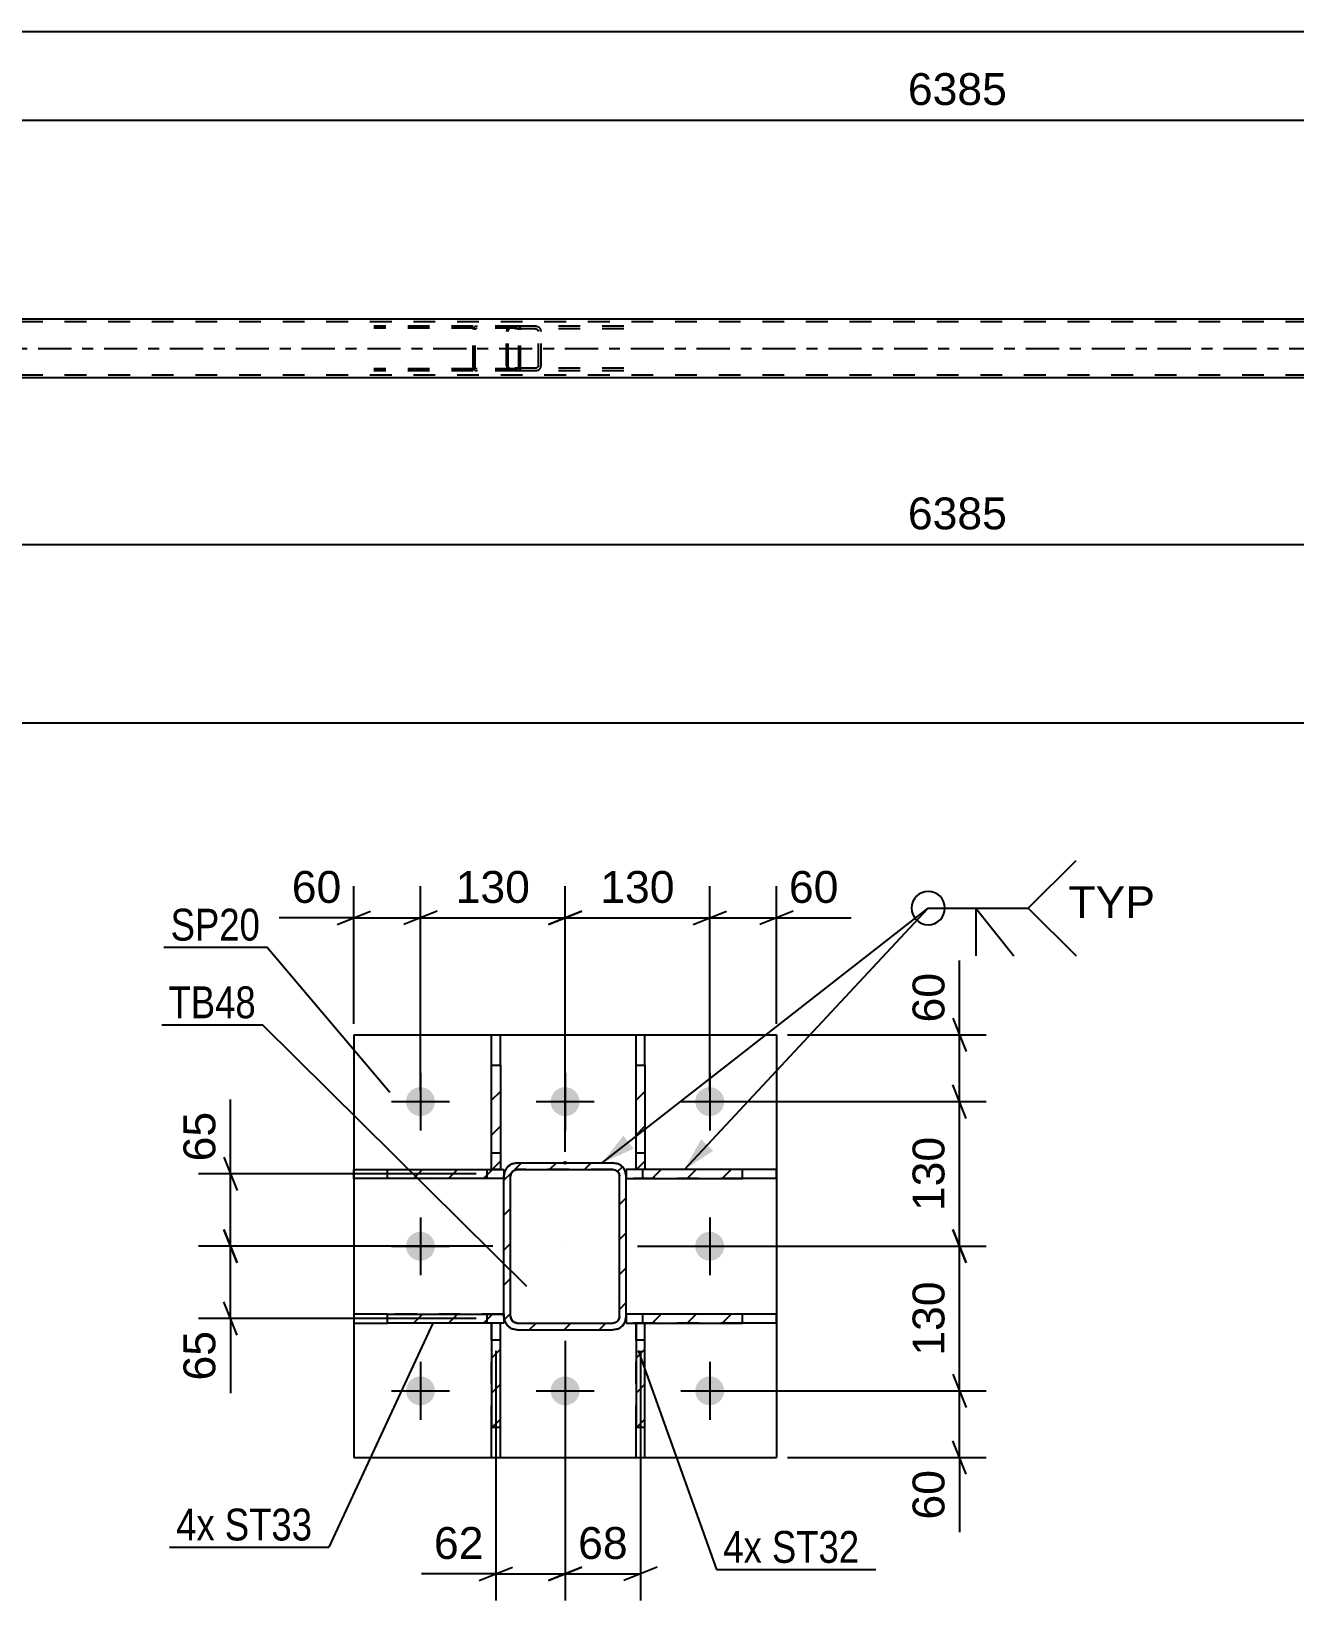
# Model space of a CAD drawing. Header units: millimetres. Extents: x 0 to 841, y 0 to 594.
# Drawn here: x 278.3 to 391.8, y 127.9 to 268.9 of the extents above; entities that cross this region are included whole.
import ezdxf

# ---------------------------------------------------------------- set-up
doc = ezdxf.new("R2010")
doc.units = ezdxf.units.MM
doc.linetypes.add('DXK_LINE_DOT2', pattern=[3.9198, 1.9599, -1.9599])
doc.linetypes.add('DXK_LINE_DOT3', pattern=[5.9187, 2.979, -0.9799, 0.9799, -0.9799])
doc.styles.add('Arial', font='ARIAL.TTF', dxfattribs={"height": 0.2})
doc.styles.add('Arial Narrow', font='ARIALN.TTF', dxfattribs={"height": 0.2})

# ---------------------------------------------------------------- blocks, each defined once
blk = doc.blocks.new('Part-814761036-5049 - 4968')
at = {"color": 7, "linetype": 'DXK_LINE_DOT2'}
for p, q in [((321.91, 242.42), (309.07, 242.42)), ((321.91, 242.26), (309.07, 242.26)), ((318.02, 242.22), (318, 242.1)), ((318, 238.74), (318, 242.1)), ((318.17, 242.1), (318.18, 242.16)), ((318.17, 238.74), (318.17, 242.1)), ((318.18, 242.16), (318.22, 242.21)), ((318.34, 242.42), (318.21, 242.39)), ((318.22, 242.21), (318.27, 242.25)), ((318.27, 242.25), (318.34, 242.26)), ((322.04, 242.39), (321.91, 242.42)), ((321.91, 242.26), (321.98, 242.25)), ((321.98, 242.25), (322.03, 242.21)), ((322.03, 242.21), (322.07, 242.16)), ((322.07, 242.16), (322.08, 242.1)), ((322.08, 238.74), (322.08, 242.1)), ((322.25, 242.1), (322.23, 242.22)), ((322.25, 238.74), (322.25, 242.1)), ((321.91, 238.58), (309.07, 238.58)), ((321.91, 238.42), (309.07, 238.42)), ((318, 238.74), (318.02, 238.62)), ((318.18, 238.68), (318.17, 238.74)), ((318.22, 238.63), (318.18, 238.68)), ((318.21, 238.44), (318.34, 238.42)), ((318.27, 238.59), (318.22, 238.63)), ((318.34, 238.58), (318.27, 238.59)), ((321.98, 238.59), (321.91, 238.58)), ((321.91, 238.42), (322.04, 238.44)), ((322.03, 238.63), (321.98, 238.59)), ((322.07, 238.68), (322.03, 238.63)), ((322.08, 238.74), (322.07, 238.68)), ((322.23, 238.62), (322.25, 238.74))]:
    blk.add_line(p, q, dxfattribs=at)
for centre, start, end in [((318.32, 242.09), 110.7583, 155.68), ((321.93, 242.09), 24.32, 69.2417), ((318.32, 238.75), 204.32, 249.2417), ((321.93, 238.75), 290.7583, 335.68)]:
    blk.add_arc(centre, 0.331, start, end, dxfattribs=at)
blk = doc.blocks.new('Part-814761036-5009 - 4968')
at = {"color": 7, "linetype": 'DXK_LINE_DOT2'}
for p, q in [((321.01, 242.12), (320.99, 241.94)), ((320.99, 238.9), (320.99, 241.94)), ((321.07, 242.28), (321.01, 242.12)), ((321.16, 242.38), (321.07, 242.28)), ((321.12, 241.94), (321.14, 242.03)), ((321.12, 238.9), (321.12, 241.94)), ((321.14, 242.03), (321.16, 242.11)), ((321.26, 242.42), (321.16, 242.38)), ((321.16, 242.11), (321.21, 242.16)), ((321.21, 242.16), (321.26, 242.18)), ((331.53, 242.42), (321.26, 242.42)), ((331.53, 242.18), (321.26, 242.18)), ((322.25, 242.18), (322.25, 242.42)), ((323.79, 242.38), (323.59, 242.42)), ((323.59, 242.18), (323.69, 242.16)), ((323.69, 242.16), (323.77, 242.11)), ((323.77, 242.11), (323.83, 242.03)), ((323.83, 242.03), (323.85, 241.94)), ((323.85, 238.9), (323.85, 241.94)), ((324.1, 241.94), (324.06, 242.12)), ((324.1, 238.9), (324.1, 241.94)), ((320.99, 238.9), (321.01, 238.72)), ((321.01, 238.72), (321.07, 238.56)), ((321.07, 238.56), (321.16, 238.46)), ((321.14, 238.81), (321.12, 238.9)), ((321.16, 238.73), (321.14, 238.81)), ((321.21, 238.68), (321.16, 238.73)), ((321.16, 238.46), (321.26, 238.42)), ((321.26, 238.66), (321.21, 238.68)), ((331.53, 238.66), (321.26, 238.66)), ((331.53, 238.42), (321.26, 238.42)), ((322.25, 238.42), (322.25, 238.66)), ((323.69, 238.68), (323.59, 238.66)), ((323.59, 238.42), (323.79, 238.46)), ((323.77, 238.73), (323.69, 238.68)), ((323.83, 238.81), (323.77, 238.73)), ((323.85, 238.9), (323.83, 238.81)), ((324.06, 238.72), (324.1, 238.9))]:
    blk.add_line(p, q, dxfattribs=at)
for centre, start, end in [((323.61, 241.92), 23.8494, 68.8059), ((323.61, 238.91), 291.1941, 336.1506)]:
    blk.add_arc(centre, 0.492, start, end, dxfattribs=at)
blk = doc.blocks.new('Part-814761036-5019 - 4968')
at = {"color": 7, "linetype": 'DXK_LINE_DOT2'}
for p, q in [((757.52, 242.82), (95.41, 242.82)), ((757.52, 238.02), (95.41, 238.02))]:
    blk.add_line(p, q, dxfattribs=at)
at = {"color": 2, "linetype": 'Continuous'}
for p, q in [((488.4, 243.06), (239, 243.06)), ((757.52, 237.78), (95.41, 237.78))]:
    blk.add_line(p, q, dxfattribs=at)
at = {"color": 7, "linetype": 'DXK_LINE_DOT3'}
blk.add_line((95.41, 240.42), (757.52, 240.42), dxfattribs=at)
blk = doc.blocks.new('Part-814761036-2296 - 2107')
at = {"linetype": 'Continuous'}
h = blk.add_hatch(dxfattribs=at)
h.set_pattern_fill('', scale=0.7, style=0, pattern_type=0)
h.set_pattern_definition([(45, (319.6329, 175.9814), (-1.57154, 1.57154), [])])
h.paths.add_polyline_path([(320.43, 175.98), (319.63, 175.98), (319.63, 166.6), (320.43, 166.6)])
at = {"color": 2, "linetype": 'Continuous'}
for p, q in [((319.63, 178.71), (320.43, 178.71)), ((319.63, 175.98), (319.63, 178.71)), ((320.43, 175.98), (320.43, 178.71)), ((319.63, 166.6), (319.63, 175.98)), ((319.63, 175.98), (320.43, 175.98)), ((320.43, 175.98), (320.43, 166.6)), ((320.43, 166.6), (319.63, 166.6))]:
    blk.add_line(p, q, dxfattribs=at)
at = {"color": 7, "linetype": 'DXK_LINE_DOT2'}
for p, q in [((319.63, 166.6), (319.63, 175.98)), ((320.43, 175.98), (320.43, 166.6)), ((319.63, 168.1), (320.43, 168.1)), ((320.43, 166.6), (319.63, 166.6))]:
    blk.add_line(p, q, dxfattribs=at)
blk = doc.blocks.new('Part-814761036-2357 - 2107')
at = {"linetype": 'Continuous'}
h = blk.add_hatch(dxfattribs=at)
h.set_pattern_fill('', scale=0.7, style=0, pattern_type=0)
h.set_pattern_definition([(45, (331.7488, 166.612), (-1.57154, 1.57154), [])])
h.paths.add_polyline_path([(342.2, 166.61), (331.75, 166.61), (331.75, 165.81), (342.2, 165.81)])
at = {"color": 7, "linetype": 'DXK_LINE_DOT2'}
for p, q in [((331.75, 165.81), (331.75, 166.61)), ((342.2, 166.61), (331.75, 166.61)), ((333.25, 165.81), (333.25, 166.61)), ((342.2, 165.81), (331.75, 165.81))]:
    blk.add_line(p, q, dxfattribs=at)
at = {"color": 2, "linetype": 'Continuous'}
for p, q in [((342.2, 166.61), (331.75, 166.61)), ((331.75, 166.61), (331.75, 165.81)), ((345.25, 166.61), (342.2, 166.61)), ((342.2, 165.81), (342.2, 166.61)), ((345.25, 165.81), (345.25, 166.61)), ((331.75, 165.81), (342.2, 165.81)), ((345.25, 165.81), (342.2, 165.81))]:
    blk.add_line(p, q, dxfattribs=at)
blk = doc.blocks.new('Part-814761036-2286 - 2107')
at = {"linetype": 'Continuous'}
h = blk.add_hatch(dxfattribs=at)
h.set_pattern_fill('', scale=0.7, style=0, pattern_type=0)
h.set_pattern_definition([(45, (319.6324, 152.8016), (-1.57154, 1.57154), [])])
h.paths.add_polyline_path([(320.43, 152.8), (319.63, 152.8), (319.63, 143.44), (320.43, 143.44)])
at = {"color": 7, "linetype": 'DXK_LINE_DOT2'}
for p, q in [((319.63, 143.44), (319.63, 152.8)), ((320.43, 152.8), (319.63, 152.8)), ((320.43, 143.44), (320.43, 152.8)), ((319.63, 151.3), (320.43, 151.3))]:
    blk.add_line(p, q, dxfattribs=at)
at = {"color": 2, "linetype": 'Continuous'}
for p, q in [((320.43, 152.8), (319.63, 152.8)), ((319.63, 152.8), (319.63, 143.44)), ((320.43, 143.44), (320.43, 152.8)), ((319.63, 140.71), (319.63, 143.44)), ((319.63, 143.44), (320.43, 143.44)), ((320.43, 140.71), (320.43, 143.44)), ((319.63, 140.71), (320.43, 140.71))]:
    blk.add_line(p, q, dxfattribs=at)
blk = doc.blocks.new('Bolt-814761036-2206 - 2107')
at = {"linetype": 'Continuous'}
for points in [[(314.55, 172.71, -1), (311.95, 172.71, -1)], [(327.55, 172.71, -1), (324.95, 172.71, -1)], [(340.55, 172.71, -1), (337.95, 172.71, -1)], [(314.55, 159.71, -1), (311.95, 159.71, -1)], [(340.55, 159.71, -1), (337.95, 159.71, -1)], [(314.55, 146.71, -1), (311.95, 146.71, -1)], [(327.55, 146.71, -1), (324.95, 146.71, -1)], [(340.55, 146.71, -1), (337.95, 146.71, -1)]]:
    blk.add_hatch(color=1, dxfattribs=at).paths.add_polyline_path(points)
at = {"color": 1, "linetype": 'Continuous'}
for p, q in [((313.25, 175.31), (313.25, 170.11)), ((326.25, 175.31), (326.25, 170.11)), ((339.25, 175.31), (339.25, 170.11)), ((310.65, 172.71), (315.85, 172.71)), ((323.65, 172.71), (328.85, 172.71)), ((336.65, 172.71), (341.85, 172.71)), ((313.25, 162.31), (313.25, 157.11)), ((339.25, 162.31), (339.25, 157.11)), ((310.65, 159.71), (315.85, 159.71)), ((336.65, 159.71), (341.85, 159.71)), ((313.25, 149.31), (313.25, 144.11)), ((326.25, 149.31), (326.25, 144.11)), ((339.25, 149.31), (339.25, 144.11)), ((310.65, 146.71), (315.85, 146.71)), ((323.65, 146.71), (328.85, 146.71)), ((336.65, 146.71), (341.85, 146.71))]:
    blk.add_line(p, q, dxfattribs=at)
blk = doc.blocks.new('Part-814761036-2226 - 2107')
at = {"color": 2, "linetype": 'Continuous'}
for p, q in [((307.25, 178.71), (345.25, 178.71)), ((307.25, 178.71), (307.25, 140.71)), ((345.25, 178.71), (345.25, 140.71)), ((307.25, 140.71), (345.25, 140.71))]:
    blk.add_line(p, q, dxfattribs=at)
blk = doc.blocks.new('Part-814761036-2291 - 2107')
at = {"linetype": 'Continuous'}
h = blk.add_hatch(dxfattribs=at)
h.set_pattern_fill('', scale=0.7, style=0, pattern_type=0)
h.set_pattern_definition([(45, (332.6319, 152.8016), (-1.57154, 1.57154), [])])
h.paths.add_polyline_path([(333.43, 152.8), (332.63, 152.8), (332.63, 143.44), (333.43, 143.44)])
at = {"color": 7, "linetype": 'DXK_LINE_DOT2'}
for p, q in [((332.63, 143.44), (332.63, 152.8)), ((333.43, 152.8), (332.63, 152.8)), ((333.43, 143.44), (333.43, 152.8)), ((332.63, 151.3), (333.43, 151.3))]:
    blk.add_line(p, q, dxfattribs=at)
at = {"color": 2, "linetype": 'Continuous'}
for p, q in [((333.43, 152.8), (332.63, 152.8)), ((332.63, 152.8), (332.63, 143.44)), ((333.43, 143.44), (333.43, 152.8)), ((332.63, 140.71), (332.63, 143.44)), ((332.63, 143.44), (333.43, 143.44)), ((333.43, 140.71), (333.43, 143.44)), ((332.63, 140.71), (333.43, 140.71))]:
    blk.add_line(p, q, dxfattribs=at)
blk = doc.blocks.new('Part-814761036-2271 - 2107')
at = {"linetype": 'Continuous'}
h = blk.add_hatch(dxfattribs=at)
h.set_pattern_fill('', scale=0.7, style=0, pattern_type=0)
h.set_pattern_definition([(45, (331.3966, 166.858), (-1.57154, 1.57154), [])])
h.paths.add_polyline_path([(331.66, 166.47), (331.4, 166.86), (331.01, 167.12), (330.55, 167.21), (321.95, 167.21), (321.49, 167.12), (321.1, 166.86), (320.84, 166.47), (320.75, 166.01), (320.75, 153.41), (320.84, 152.95), (321.1, 152.56), (321.49, 152.3), (321.95, 152.21), (330.55, 152.21), (331.01, 152.3), (331.4, 152.56), (331.66, 152.95), (331.75, 153.41), (331.75, 166.01)])
h.paths.add_polyline_path([(331.15, 153.41), (331.1, 153.18), (330.97, 152.99), (330.78, 152.86), (330.55, 152.81), (321.95, 152.81), (321.72, 152.86), (321.52, 152.99), (321.39, 153.18), (321.35, 153.41), (321.35, 166.01), (321.39, 166.24), (321.52, 166.43), (321.72, 166.56), (321.95, 166.61), (330.55, 166.61), (330.78, 166.56), (330.97, 166.43), (331.1, 166.24), (331.15, 166.01)])
blk.add_hatch(color=30, dxfattribs=at).paths.add_polyline_path([(326.25, 167.11, -1), (326.25, 167.31, -1)])
at = {"color": 7, "linetype": 'DXK_LINE_DOT2'}
for p, q in [((320.75, 166.01), (320.84, 166.47)), ((321.49, 167.12), (321.95, 167.21)), ((321.72, 166.56), (321.52, 166.43)), ((321.95, 166.61), (321.72, 166.56)), ((321.95, 167.21), (330.55, 167.21)), ((330.55, 166.61), (321.95, 166.61)), ((330.55, 167.21), (331.01, 167.12)), ((330.78, 166.56), (330.55, 166.61)), ((330.97, 166.43), (330.78, 166.56)), ((331.66, 166.47), (331.75, 166.01)), ((320.75, 153.41), (320.75, 166.01)), ((321.39, 166.24), (321.35, 166.01)), ((321.35, 153.41), (321.35, 166.01)), ((321.52, 166.43), (321.39, 166.24)), ((331.1, 166.24), (330.97, 166.43)), ((331.15, 166.01), (331.1, 166.24)), ((331.15, 153.41), (331.15, 166.01)), ((331.75, 153.41), (331.75, 166.01)), ((320.84, 152.95), (320.75, 153.41)), ((321.35, 153.41), (321.39, 153.18)), ((321.39, 153.18), (321.52, 152.99)), ((321.52, 152.99), (321.72, 152.86)), ((321.72, 152.86), (321.95, 152.81)), ((321.95, 152.81), (330.55, 152.81)), ((330.55, 152.81), (330.78, 152.86)), ((330.78, 152.86), (330.97, 152.99)), ((330.97, 152.99), (331.1, 153.18)), ((331.1, 153.18), (331.15, 153.41)), ((331.75, 153.41), (331.66, 152.95)), ((321.95, 152.21), (321.49, 152.3)), ((321.95, 152.21), (330.55, 152.21)), ((331.01, 152.3), (330.55, 152.21))]:
    blk.add_line(p, q, dxfattribs=at)
at = {"color": 2, "linetype": 'Continuous'}
for p, q in [((320.84, 166.47), (320.75, 166.01)), ((321.95, 167.21), (321.49, 167.12)), ((321.52, 166.43), (321.72, 166.56)), ((321.72, 166.56), (321.95, 166.61)), ((321.95, 167.21), (330.55, 167.21)), ((321.95, 166.61), (330.55, 166.61)), ((331.01, 167.12), (330.55, 167.21)), ((330.55, 166.61), (330.78, 166.56)), ((330.78, 166.56), (330.97, 166.43)), ((331.75, 166.01), (331.66, 166.47)), ((320.75, 153.41), (320.75, 166.01)), ((321.35, 166.01), (321.39, 166.24)), ((321.35, 153.41), (321.35, 166.01)), ((321.39, 166.24), (321.52, 166.43)), ((330.97, 166.43), (331.1, 166.24)), ((331.1, 166.24), (331.15, 166.01)), ((331.15, 153.41), (331.15, 166.01)), ((331.75, 153.41), (331.75, 166.01)), ((320.75, 153.41), (320.84, 152.95)), ((321.39, 153.18), (321.35, 153.41)), ((321.52, 152.99), (321.39, 153.18)), ((321.72, 152.86), (321.52, 152.99)), ((321.95, 152.81), (321.72, 152.86)), ((321.95, 152.81), (330.55, 152.81)), ((330.78, 152.86), (330.55, 152.81)), ((330.97, 152.99), (330.78, 152.86)), ((331.1, 153.18), (330.97, 152.99)), ((331.15, 153.41), (331.1, 153.18)), ((331.66, 152.95), (331.75, 153.41)), ((321.49, 152.3), (321.95, 152.21)), ((321.95, 152.21), (330.55, 152.21)), ((330.55, 152.21), (331.01, 152.3))]:
    blk.add_line(p, q, dxfattribs=at)
at = {"color": 30, "linetype": 'DXK_LINE_DOT3'}
blk.add_line((326.25, 167.21), (326.25, 167.21), dxfattribs=at)
at = {"color": 7, "linetype": 'DXK_LINE_DOT3'}
blk.add_line((326.25, 159.71), (326.25, 159.71), dxfattribs=at)
at = {"color": 30, "linetype": 'Continuous'}
blk.add_circle((326.25, 167.21), 0.1, dxfattribs=at)
at = {"color": 7, "linetype": 'DXK_LINE_DOT2'}
for centre, start, end in [((321.95, 166.01), 112.5, 157.5), ((330.55, 166.01), 22.5, 67.5), ((321.95, 153.41), 202.5, 247.5), ((330.55, 153.41), 292.5, 337.5)]:
    blk.add_arc(centre, 1.2, start, end, dxfattribs=at)
at = {"color": 2, "linetype": 'Continuous'}
for centre, start, end in [((321.95, 166.01), 112.5, 157.5), ((330.55, 166.01), 22.5, 67.5), ((321.95, 153.41), 202.5, 247.5), ((330.55, 153.41), 292.5, 337.5)]:
    blk.add_arc(centre, 1.2, start, end, dxfattribs=at)
blk = doc.blocks.new('Part-814761036-2301 - 2107')
at = {"linetype": 'Continuous'}
h = blk.add_hatch(dxfattribs=at)
h.set_pattern_fill('', scale=0.7, style=0, pattern_type=0)
h.set_pattern_definition([(45, (332.6323, 175.9814), (-1.57154, 1.57154), [])])
h.paths.add_polyline_path([(333.43, 175.98), (332.63, 175.98), (332.63, 166.6), (333.43, 166.6)])
at = {"color": 2, "linetype": 'Continuous'}
for p, q in [((332.63, 178.71), (333.43, 178.71)), ((332.63, 175.98), (332.63, 178.71)), ((333.43, 175.98), (333.43, 178.71)), ((332.63, 166.6), (332.63, 175.98)), ((332.63, 175.98), (333.43, 175.98)), ((333.43, 175.98), (333.43, 166.6)), ((333.43, 166.6), (332.63, 166.6))]:
    blk.add_line(p, q, dxfattribs=at)
at = {"color": 7, "linetype": 'DXK_LINE_DOT2'}
for p, q in [((332.63, 166.6), (332.63, 175.98)), ((333.43, 175.98), (333.43, 166.6)), ((332.63, 168.1), (333.43, 168.1)), ((333.43, 166.6), (332.63, 166.6))]:
    blk.add_line(p, q, dxfattribs=at)
blk = doc.blocks.new('Part-814761036-2342 - 2107')
at = {"linetype": 'Continuous'}
h = blk.add_hatch(dxfattribs=at)
h.set_pattern_fill('', scale=0.7, style=0, pattern_type=0)
h.set_pattern_definition([(45, (310.2924, 153.612), (-1.57154, 1.57154), [])])
h.paths.add_polyline_path([(320.75, 153.61), (310.29, 153.61), (310.29, 152.81), (320.75, 152.81)])
at = {"color": 2, "linetype": 'Continuous'}
for p, q in [((310.29, 153.61), (307.25, 153.61)), ((307.25, 153.61), (307.25, 152.81)), ((307.25, 152.81), (310.29, 152.81)), ((310.29, 153.61), (320.75, 153.61)), ((310.29, 152.81), (310.29, 153.61)), ((320.75, 152.81), (310.29, 152.81)), ((320.75, 153.61), (320.75, 152.81))]:
    blk.add_line(p, q, dxfattribs=at)
at = {"color": 7, "linetype": 'DXK_LINE_DOT2'}
for p, q in [((320.75, 153.61), (310.29, 153.61)), ((320.75, 152.81), (310.29, 152.81)), ((319.25, 152.81), (319.25, 153.61)), ((320.75, 153.61), (320.75, 152.81))]:
    blk.add_line(p, q, dxfattribs=at)
blk = doc.blocks.new('Part-814761036-2347 - 2107')
at = {"linetype": 'Continuous'}
h = blk.add_hatch(dxfattribs=at)
h.set_pattern_fill('', scale=0.7, style=0, pattern_type=0)
h.set_pattern_definition([(45, (310.2924, 166.612), (-1.57154, 1.57154), [])])
h.paths.add_polyline_path([(320.75, 166.61), (310.29, 166.61), (310.29, 165.81), (320.75, 165.81)])
at = {"color": 2, "linetype": 'Continuous'}
for p, q in [((307.25, 165.81), (307.25, 166.61)), ((307.25, 166.61), (310.29, 166.61)), ((310.29, 166.61), (320.75, 166.61)), ((310.29, 165.81), (310.29, 166.61)), ((320.75, 166.61), (320.75, 165.81)), ((310.29, 165.81), (307.25, 165.81)), ((320.75, 165.81), (310.29, 165.81))]:
    blk.add_line(p, q, dxfattribs=at)
at = {"color": 7, "linetype": 'DXK_LINE_DOT2'}
for p, q in [((310.29, 166.61), (320.75, 166.61)), ((319.25, 165.81), (319.25, 166.61)), ((320.75, 166.61), (320.75, 165.81)), ((320.75, 165.81), (310.29, 165.81))]:
    blk.add_line(p, q, dxfattribs=at)
blk = doc.blocks.new('Part-814761036-2352 - 2107')
at = {"linetype": 'Continuous'}
h = blk.add_hatch(dxfattribs=at)
h.set_pattern_fill('', scale=0.7, style=0, pattern_type=0)
h.set_pattern_definition([(45, (331.7488, 153.612), (-1.57154, 1.57154), [])])
h.paths.add_polyline_path([(342.2, 153.61), (331.75, 153.61), (331.75, 152.81), (342.2, 152.81)])
at = {"color": 7, "linetype": 'DXK_LINE_DOT2'}
for p, q in [((331.75, 152.81), (331.75, 153.61)), ((342.2, 153.61), (331.75, 153.61)), ((342.2, 152.81), (331.75, 152.81)), ((333.25, 152.81), (333.25, 153.61))]:
    blk.add_line(p, q, dxfattribs=at)
at = {"color": 2, "linetype": 'Continuous'}
for p, q in [((342.2, 153.61), (331.75, 153.61)), ((331.75, 153.61), (331.75, 152.81)), ((331.75, 152.81), (342.2, 152.81)), ((345.25, 153.61), (342.2, 153.61)), ((342.2, 152.81), (342.2, 153.61)), ((345.25, 152.81), (342.2, 152.81)), ((345.25, 152.81), (345.25, 153.61))]:
    blk.add_line(p, q, dxfattribs=at)
blk = doc.blocks.new('StraightDimension-814761036-5368 - 4968')
at = {"color": 7, "linetype": 'Continuous'}
blk.add_line((84.55, 206.77), (768.38, 206.77), dxfattribs=at)
blk = doc.blocks.new('StraightDimension-814761036-5406 - 4968')
at = {"color": 7, "linetype": 'Continuous'}
blk.add_line((233.8, 222.81), (489.2, 222.81), dxfattribs=at)
at = {"color": 0}
blk.add_wipeout([(366.55, 223.56), (366.55, 227.76), (356.46, 227.76), (356.46, 223.56)], dxfattribs=at)
at = {"color": 3, "style": 'Arial'}
blk.add_text('6385', height=2.865, dxfattribs=at).set_placement((357.06, 224.16))
blk = doc.blocks.new('StraightDimension-814761036-5425 - 4968')
at = {"color": 7, "linetype": 'Continuous'}
blk.add_line((85.19, 268.93), (767.74, 268.93), dxfattribs=at)
blk = doc.blocks.new('StraightDimension-814761036-5446 - 4968')
at = {"color": 7, "linetype": 'Continuous'}
blk.add_line((233.8, 260.96), (489.2, 260.96), dxfattribs=at)
at = {"color": 0}
blk.add_wipeout([(366.55, 261.71), (366.55, 265.91), (356.46, 265.91), (356.46, 261.71)], dxfattribs=at)
at = {"color": 3, "style": 'Arial'}
blk.add_text('6385', height=2.865, dxfattribs=at).set_placement((357.06, 262.31))
blk = doc.blocks.new('StraightDimension-814761036-2475 - 2107')
at = {"color": 7, "linetype": 'Continuous'}
for p, q in [((295.56, 161.21), (296.76, 158.21)), ((319.75, 159.71), (293.31, 159.71)), ((296.16, 153.21), (296.16, 159.71)), ((296.76, 151.71), (295.56, 154.71)), ((318.25, 153.21), (293.31, 153.21)), ((296.16, 153.21), (296.16, 146.51)), ((296.16, 153.21), (296.16, 146.51))]:
    blk.add_line(p, q, dxfattribs=at)
at = {"color": 0}
blk.add_wipeout([(295.41, 152.69), (291.21, 152.69), (291.21, 147.04), (295.41, 147.04)], dxfattribs=at)
at = {"color": 3, "style": 'Arial'}
blk.add_text('65', height=2.865, rotation=90.0002, dxfattribs=at).set_placement((294.81, 147.64))
blk = doc.blocks.new('StraightDimension-814761036-2367 - 2107')
at = {"color": 7, "linetype": 'Continuous'}
for p, q in [((326.25, 168.21), (326.25, 192.08)), ((339.25, 173.71), (339.25, 192.08)), ((327.75, 189.83), (324.75, 188.63)), ((326.25, 189.23), (339.25, 189.23)), ((337.75, 188.63), (340.75, 189.83))]:
    blk.add_line(p, q, dxfattribs=at)
at = {"color": 0}
blk.add_wipeout([(336.68, 189.98), (336.68, 194.18), (328.81, 194.18), (328.81, 189.98)], dxfattribs=at)
at = {"color": 3, "style": 'Arial'}
blk.add_text('130', height=2.865, dxfattribs=at).set_placement((329.41, 190.58))
blk = doc.blocks.new('StraightDimension-814761036-2444 - 2107')
at = {"color": 7, "linetype": 'Continuous'}
for p, q in [((362.3, 171.21), (361.1, 174.21)), ((340.25, 172.71), (364.1, 172.71)), ((361.7, 159.71), (361.7, 172.71)), ((361.1, 161.21), (362.3, 158.21)), ((332.75, 159.71), (364.1, 159.71))]:
    blk.add_line(p, q, dxfattribs=at)
at = {"color": 0}
blk.add_wipeout([(360.95, 170.14), (356.75, 170.14), (356.75, 162.27), (360.95, 162.27)], dxfattribs=at)
at = {"color": 3, "style": 'Arial'}
blk.add_text('130', height=2.865, rotation=90.0002, dxfattribs=at).set_placement((360.35, 162.87))
blk = doc.blocks.new('StraightDimension-814761036-2380 - 2107')
at = {"color": 7, "linetype": 'Continuous'}
for p, q in [((339.25, 173.71), (339.25, 192.08)), ((345.25, 179.71), (345.25, 192.08)), ((337.75, 188.63), (340.75, 189.83)), ((339.25, 189.23), (345.25, 189.23)), ((346.75, 189.83), (343.75, 188.63)), ((345.25, 189.23), (351.95, 189.23)), ((345.25, 189.23), (351.95, 189.23))]:
    blk.add_line(p, q, dxfattribs=at)
at = {"color": 0}
blk.add_wipeout([(351.42, 189.98), (351.42, 194.18), (345.77, 194.18), (345.77, 189.98)], dxfattribs=at)
at = {"color": 3, "style": 'Arial'}
blk.add_text('60', height=2.865, dxfattribs=at).set_placement((346.37, 190.58))
blk = doc.blocks.new('StraightDimension-814761036-2390 - 2107')
at = {"color": 7, "linetype": 'Continuous'}
for p, q in [((307.25, 179.71), (307.25, 192.08)), ((313.25, 173.71), (313.25, 192.08)), ((307.25, 189.23), (300.55, 189.23)), ((307.25, 189.23), (300.55, 189.23)), ((305.75, 188.63), (308.75, 189.83)), ((307.25, 189.23), (313.25, 189.23)), ((314.75, 189.83), (311.75, 188.63))]:
    blk.add_line(p, q, dxfattribs=at)
at = {"color": 0}
blk.add_wipeout([(306.72, 189.98), (306.72, 194.18), (301.08, 194.18), (301.08, 189.98)], dxfattribs=at)
at = {"color": 3, "style": 'Arial'}
blk.add_text('60', height=2.865, dxfattribs=at).set_placement((301.68, 190.58))
blk = doc.blocks.new('StraightDimension-814761036-2400 - 2107')
at = {"color": 7, "linetype": 'Continuous'}
for p, q in [((313.25, 173.71), (313.25, 192.08)), ((326.25, 168.21), (326.25, 192.08)), ((314.75, 189.83), (311.75, 188.63)), ((313.25, 189.23), (326.25, 189.23)), ((324.75, 188.63), (327.75, 189.83))]:
    blk.add_line(p, q, dxfattribs=at)
at = {"color": 0}
blk.add_wipeout([(323.68, 189.98), (323.68, 194.18), (315.81, 194.18), (315.81, 189.98)], dxfattribs=at)
at = {"color": 3, "style": 'Arial'}
blk.add_text('130', height=2.865, dxfattribs=at).set_placement((316.41, 190.58))
blk = doc.blocks.new('StraightDimension-814761036-2414 - 2107')
at = {"color": 7, "linetype": 'Continuous'}
for p, q in [((361.1, 148.21), (362.3, 145.21)), ((340.25, 146.71), (364.1, 146.71)), ((361.7, 140.71), (361.7, 146.71)), ((362.3, 139.21), (361.1, 142.21)), ((346.25, 140.71), (364.1, 140.71)), ((361.7, 140.71), (361.7, 134.01)), ((361.7, 140.71), (361.7, 134.01))]:
    blk.add_line(p, q, dxfattribs=at)
at = {"color": 0}
blk.add_wipeout([(360.95, 140.18), (356.75, 140.18), (356.75, 134.54), (360.95, 134.54)], dxfattribs=at)
at = {"color": 3, "style": 'Arial'}
blk.add_text('60', height=2.865, rotation=90.0002, dxfattribs=at).set_placement((360.35, 135.14))
blk = doc.blocks.new('StraightDimension-814761036-2424 - 2107')
at = {"color": 7, "linetype": 'Continuous'}
for p, q in [((362.3, 158.21), (361.1, 161.21)), ((332.75, 159.71), (364.1, 159.71)), ((361.7, 146.71), (361.7, 159.71)), ((361.1, 148.21), (362.3, 145.21)), ((340.25, 146.71), (364.1, 146.71))]:
    blk.add_line(p, q, dxfattribs=at)
at = {"color": 0}
blk.add_wipeout([(360.95, 157.14), (356.75, 157.14), (356.75, 149.27), (360.95, 149.27)], dxfattribs=at)
at = {"color": 3, "style": 'Arial'}
blk.add_text('130', height=2.865, rotation=90.0002, dxfattribs=at).set_placement((360.35, 149.87))
blk = doc.blocks.new('StraightDimension-814761036-2434 - 2107')
at = {"color": 7, "linetype": 'Continuous'}
for p, q in [((361.7, 178.71), (361.7, 185.41)), ((361.7, 178.71), (361.7, 185.41)), ((361.1, 180.21), (362.3, 177.21)), ((346.25, 178.71), (364.1, 178.71)), ((361.7, 172.71), (361.7, 178.71)), ((362.3, 171.21), (361.1, 174.21)), ((340.25, 172.71), (364.1, 172.71))]:
    blk.add_line(p, q, dxfattribs=at)
at = {"color": 0}
blk.add_wipeout([(360.95, 184.88), (356.75, 184.88), (356.75, 179.23), (360.95, 179.23)], dxfattribs=at)
at = {"color": 3, "style": 'Arial'}
blk.add_text('60', height=2.865, rotation=90.0002, dxfattribs=at).set_placement((360.35, 179.83))
blk = doc.blocks.new('StraightDimension-814761036-2455 - 2107')
at = {"color": 7, "linetype": 'Continuous'}
for p, q in [((326.25, 151.21), (326.25, 127.85)), ((333.03, 150.3), (333.03, 127.85)), ((324.75, 129.65), (327.75, 130.85)), ((326.25, 130.25), (333.03, 130.25)), ((334.53, 130.85), (331.53, 129.65))]:
    blk.add_line(p, q, dxfattribs=at)
at = {"color": 0}
blk.add_wipeout([(332.46, 131), (332.46, 135.2), (326.82, 135.2), (326.82, 131)], dxfattribs=at)
at = {"color": 3, "style": 'Arial'}
blk.add_text('68', height=2.865, dxfattribs=at).set_placement((327.42, 131.6))
blk = doc.blocks.new('StraightDimension-814761036-2461 - 2107')
at = {"color": 7, "linetype": 'Continuous'}
for p, q in [((326.25, 151.21), (326.25, 127.85)), ((320.03, 150.3), (320.03, 127.85)), ((320.03, 130.25), (313.34, 130.25)), ((320.03, 130.25), (313.34, 130.25)), ((318.53, 129.65), (321.53, 130.85)), ((320.03, 130.25), (326.25, 130.25)), ((327.75, 130.85), (324.75, 129.65))]:
    blk.add_line(p, q, dxfattribs=at)
at = {"color": 0}
blk.add_wipeout([(319.51, 131), (319.51, 135.2), (313.86, 135.2), (313.86, 131)], dxfattribs=at)
at = {"color": 3, "style": 'Arial'}
blk.add_text('62', height=2.865, dxfattribs=at).set_placement((314.46, 131.6))
blk = doc.blocks.new('StraightDimension-814761036-2467 - 2107')
at = {"color": 7, "linetype": 'Continuous'}
for p, q in [((296.16, 166.21), (296.16, 172.91)), ((296.16, 166.21), (296.16, 172.91)), ((295.56, 167.71), (296.76, 164.71)), ((318.25, 166.21), (293.31, 166.21)), ((296.16, 159.71), (296.16, 166.21)), ((296.76, 158.21), (295.56, 161.21)), ((319.75, 159.71), (293.31, 159.71))]:
    blk.add_line(p, q, dxfattribs=at)
at = {"color": 0}
blk.add_wipeout([(295.41, 172.38), (291.21, 172.38), (291.21, 166.74), (295.41, 166.74)], dxfattribs=at)
at = {"color": 3, "style": 'Arial'}
blk.add_text('65', height=2.865, rotation=90.0002, dxfattribs=at).set_placement((294.81, 167.34))
blk = doc.blocks.new('Mark-814761036-2222 - 2107')
at = {"color": 0}
blk.add_wipeout([(298.83, 187.19), (298.83, 190.19), (290.79, 190.19), (290.79, 187.19)], dxfattribs=at)
blk.add_wipeout([(298.83, 187.19), (298.83, 190.19), (290.79, 190.19), (290.79, 187.19)], dxfattribs=at)
at = {"color": 30, "linetype": 'Continuous'}
for p in [(290.19, 186.59), (310.49, 173.53)]:
    blk.add_line(p, (299.43, 186.59), dxfattribs=at)
at = {"color": 3, "style": 'Arial Narrow'}
blk.add_text('SP20', height=2.863, dxfattribs=at).set_placement((290.79, 187.19))
blk = doc.blocks.new('Mark-814761036-2267 - 2107')
at = {"color": 0}
blk.add_wipeout([(298.46, 180.21), (298.46, 183.21), (290.6, 183.21), (290.6, 180.21)], dxfattribs=at)
blk.add_wipeout([(298.46, 180.21), (298.46, 183.21), (290.6, 183.21), (290.6, 180.21)], dxfattribs=at)
at = {"color": 30, "linetype": 'Continuous'}
for p in [(290, 179.61), (322.82, 156.08)]:
    blk.add_line(p, (299.06, 179.61), dxfattribs=at)
at = {"color": 3, "style": 'Arial Narrow'}
blk.add_text('TB48', height=2.863, dxfattribs=at).set_placement((290.6, 180.21))
blk = doc.blocks.new('WeldMark-814761036-2481 - 2107')
at = {"linetype": 'Continuous'}
for points in [[(332.4, 168.47), (329.58, 167.21), (331.48, 169.65)], [(339.57, 168.29), (336.98, 166.61), (338.47, 169.32)]]:
    blk.add_hatch(color=30, dxfattribs=at).paths.add_polyline_path(points)
at = {"color": 30, "linetype": 'Continuous'}
for p, q in [((329.58, 167.21), (358.89, 190.11)), ((336.98, 166.61), (358.89, 190.11)), ((358.89, 190.11), (367.89, 190.11))]:
    blk.add_line(p, q, dxfattribs=at)
at = {"color": 3, "linetype": 'Continuous'}
for q in [(366.6, 185.83), (363.18, 185.83)]:
    blk.add_line((363.18, 190.11), q, dxfattribs=at)
for start, end in [(90, 270), (270, 90)]:
    blk.add_arc((358.89, 190.11), 1.5, start, end, dxfattribs=at)
at = {"color": 0, "linetype": 'Continuous'}
blk.add_wipeout([(379.27, 189.21), (379.27, 192.21), (371.49, 192.21), (371.49, 189.21)], dxfattribs=at)
blk.add_wipeout([(379.27, 189.21), (379.27, 192.21), (371.49, 192.21), (371.49, 189.21)], dxfattribs=at)
at = {"color": 3, "linetype": 'Continuous'}
for q in [(372.18, 194.4), (372.18, 185.83)]:
    blk.add_line((367.89, 190.11), q, dxfattribs=at)
at = {"color": 3, "linetype": 'Continuous', "style": 'Arial'}
blk.add_text('TYP', height=2.865, dxfattribs=at).set_placement((371.49, 189.21))
blk = doc.blocks.new('MarkSet-814761036-2540 - 2107')
at = {"color": 0}
for points in [[(343.94, 131.25), (343.94, 134.25), (340.47, 134.25), (340.47, 131.25)], [(352.69, 131.25), (352.69, 134.25), (344.84, 134.25), (344.84, 131.25)]]:
    blk.add_wipeout(points, dxfattribs=at)
for points in [[(343.94, 131.25), (343.94, 134.25), (340.47, 134.25), (340.47, 131.25)], [(352.69, 131.25), (352.69, 134.25), (344.84, 134.25), (344.84, 131.25)]]:
    blk.add_wipeout(points, dxfattribs=at)
at = {"color": 30, "linetype": 'Continuous'}
for p, q in [((332.82, 150.35), (339.87, 130.65)), ((339.87, 130.65), (354.19, 130.65))]:
    blk.add_line(p, q, dxfattribs=at)
at = {"color": 3, "style": 'Arial Narrow'}
for s, p in [('4x', (340.47, 131.25)), ('ST32', (344.84, 131.25))]:
    blk.add_text(s, height=2.863, dxfattribs=at).set_placement(p)
blk = doc.blocks.new('MarkSet-814761036-2570 - 2107')
at = {"color": 30, "linetype": 'Continuous'}
blk.add_line((314.37, 152.81), (305.02, 132.66), dxfattribs=at)
at = {"color": 0}
for points in [[(294.76, 133.26), (294.76, 136.26), (291.29, 136.26), (291.29, 133.26)], [(303.52, 133.26), (303.52, 136.26), (295.66, 136.26), (295.66, 133.26)]]:
    blk.add_wipeout(points, dxfattribs=at)
for points in [[(294.76, 133.26), (294.76, 136.26), (291.29, 136.26), (291.29, 133.26)], [(303.52, 133.26), (303.52, 136.26), (295.66, 136.26), (295.66, 133.26)]]:
    blk.add_wipeout(points, dxfattribs=at)
at = {"color": 30, "linetype": 'Continuous'}
blk.add_line((290.69, 132.66), (305.02, 132.66), dxfattribs=at)
at = {"color": 3, "style": 'Arial Narrow'}
for s, p in [('4x', (291.29, 133.26)), ('ST33', (295.66, 133.26))]:
    blk.add_text(s, height=2.863, dxfattribs=at).set_placement(p)

msp = doc.modelspace()

# ---------------------------------------------------------------- block references
for name in ['StraightDimension-814761036-5425 - 4968', 'Part-814761036-5019 - 4968', 'Part-814761036-5049 - 4968', 'Part-814761036-5009 - 4968', 'StraightDimension-814761036-5368 - 4968', 'Part-814761036-2226 - 2107', 'Part-814761036-2296 - 2107', 'Part-814761036-2301 - 2107', 'Bolt-814761036-2206 - 2107', 'Part-814761036-2347 - 2107', 'Part-814761036-2271 - 2107', 'Part-814761036-2357 - 2107', 'Part-814761036-2342 - 2107', 'Part-814761036-2286 - 2107', 'Part-814761036-2352 - 2107', 'Part-814761036-2291 - 2107']:
    msp.add_blockref(name, (0, 0))

# ---------------------------------------------------------------- next in the draw order: block references
for name in ['StraightDimension-814761036-5446 - 4968', 'StraightDimension-814761036-5406 - 4968', 'StraightDimension-814761036-2390 - 2107', 'StraightDimension-814761036-2367 - 2107', 'StraightDimension-814761036-2475 - 2107', 'StraightDimension-814761036-2414 - 2107']:
    msp.add_blockref(name, (0, 0))

# ---------------------------------------------------------------- next in the draw order: block references
for name in ['StraightDimension-814761036-2400 - 2107', 'StraightDimension-814761036-2444 - 2107']:
    msp.add_blockref(name, (0, 0))

# ---------------------------------------------------------------- next in the draw order: block references
for name in ['StraightDimension-814761036-2380 - 2107', 'StraightDimension-814761036-2467 - 2107', 'StraightDimension-814761036-2424 - 2107']:
    msp.add_blockref(name, (0, 0))

# ---------------------------------------------------------------- next in the draw order: block references
for name in ['Mark-814761036-2222 - 2107', 'StraightDimension-814761036-2434 - 2107', 'StraightDimension-814761036-2455 - 2107']:
    msp.add_blockref(name, (0, 0))

# ---------------------------------------------------------------- next in the draw order: block references
for name in ['WeldMark-814761036-2481 - 2107', 'Mark-814761036-2267 - 2107', 'StraightDimension-814761036-2461 - 2107', 'MarkSet-814761036-2540 - 2107']:
    msp.add_blockref(name, (0, 0))

# ---------------------------------------------------------------- next in the draw order: block references
msp.add_blockref('MarkSet-814761036-2570 - 2107', (0, 0))

doc.saveas('drawing.dxf')
